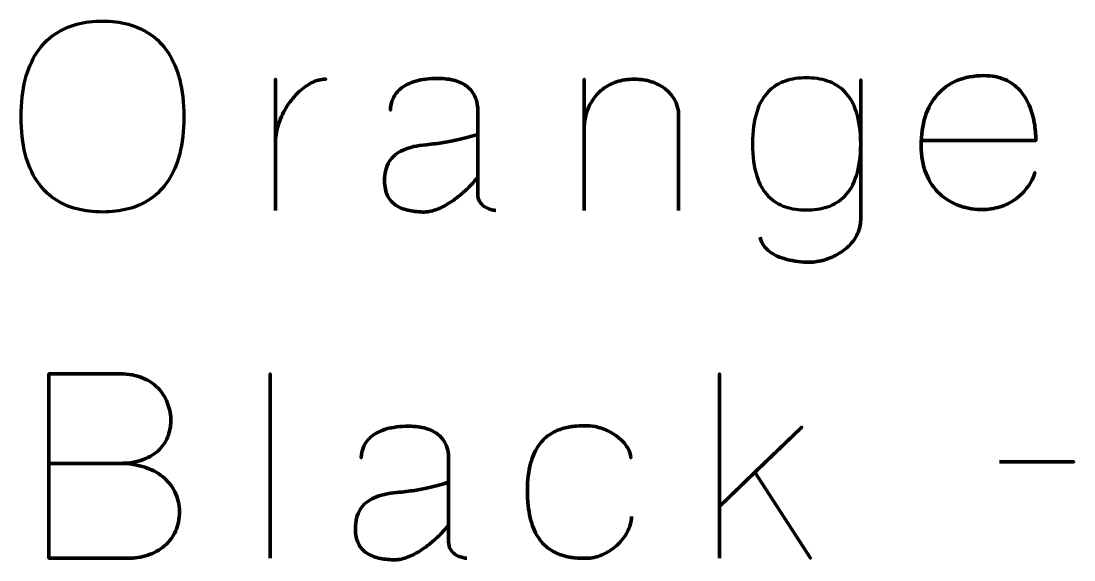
# Model space of a CAD drawing. Header units: centimetres. Extents: x -211 to 242, y -245 to 228.
# Drawn here: x 100.57 to 122.34, y 173.72 to 184.86 of the extents above; entities that cross this region are included whole.
import ezdxf

# ---------------------------------------------------------------- set-up
doc = ezdxf.new("R2010")
doc.units = ezdxf.units.CM
doc.header["$MEASUREMENT"] = 0
doc.layers.add('Layer 1', color=7, linetype='Continuous')

msp = doc.modelspace()

# ---------------------------------------------------------------- linework, layer by layer
at = {"layer": 'Layer 1', "color": 30, "lineweight": 211}
for points, knots in [([(102.25425, 180.9141), (102.44034, 180.91322), (102.61673, 180.93527), (102.78518, 180.97848), (102.78518, 180.97848), (102.95275, 181.02258), (103.10621, 181.09137), (103.24644, 181.18662), (103.24644, 181.18662), (103.38667, 181.28099), (103.50838, 181.40534), (103.61156, 181.5588), (103.61156, 181.5588), (103.71475, 181.71226), (103.79413, 181.89835), (103.85057, 182.11707), (103.85057, 182.11707), (103.9079, 182.3358), (103.93612, 182.59068), (103.937, 182.8826), (103.937, 182.8826), (103.93612, 183.17452), (103.9079, 183.42941), (103.85057, 183.64901), (103.85057, 183.64901), (103.79413, 183.86862), (103.71475, 184.05559), (103.61156, 184.20993), (103.61156, 184.20993), (103.50838, 184.36427), (103.38667, 184.4895), (103.24644, 184.58564), (103.24644, 184.58564), (103.10621, 184.68177), (102.95275, 184.75144), (102.78518, 184.79642), (102.78518, 184.79642), (102.61673, 184.84052), (102.44034, 184.86257), (102.25425, 184.86169), (102.25425, 184.86169), (102.06816, 184.86257), (101.89177, 184.84052), (101.72332, 184.79642), (101.72332, 184.79642), (101.55575, 184.75144), (101.40229, 184.68177), (101.26206, 184.58564), (101.26206, 184.58564), (101.12183, 184.4895), (101.00013, 184.36427), (100.89694, 184.20993), (100.89694, 184.20993), (100.79375, 184.05559), (100.71438, 183.86862), (100.65793, 183.64901), (100.65793, 183.64901), (100.6006, 183.42941), (100.57238, 183.17452), (100.5715, 182.8826), (100.5715, 182.8826), (100.57238, 182.59068), (100.6006, 182.3358), (100.65793, 182.11707), (100.65793, 182.11707), (100.71438, 181.89835), (100.79375, 181.71226), (100.89694, 181.5588), (100.89694, 181.5588), (101.00013, 181.40534), (101.12183, 181.28099), (101.26206, 181.18662), (101.26206, 181.18662), (101.40229, 181.09137), (101.55575, 181.02258), (101.72332, 180.97848), (101.72332, 180.97848), (101.89177, 180.93527), (102.06816, 180.91322), (102.25425, 180.9141)], [0, 0, 0, 0, 0.05, 0.05, 0.05, 0.05, 0.1, 0.1, 0.1, 0.1, 0.15, 0.15, 0.15, 0.15, 0.2, 0.2, 0.2, 0.2, 0.25, 0.25, 0.25, 0.25, 0.3, 0.3, 0.3, 0.3, 0.35, 0.35, 0.35, 0.35, 0.4, 0.4, 0.4, 0.4, 0.45, 0.45, 0.45, 0.45, 0.5, 0.5, 0.5, 0.5, 0.55, 0.55, 0.55, 0.55, 0.6, 0.6, 0.6, 0.6, 0.65, 0.65, 0.65, 0.65, 0.7, 0.7, 0.7, 0.7, 0.75, 0.75, 0.75, 0.75, 0.8, 0.8, 0.8, 0.8, 0.85, 0.85, 0.85, 0.85, 0.9, 0.9, 0.9, 0.9, 0.95, 0.95, 0.95, 0.95, 1, 1, 1, 1]), ([(102.25425, 180.9141), (102.44034, 180.91322), (102.61673, 180.93527), (102.78518, 180.97848), (102.78518, 180.97848), (102.95275, 181.02258), (103.10621, 181.09137), (103.24644, 181.18662), (103.24644, 181.18662), (103.38667, 181.28099), (103.50838, 181.40534), (103.61156, 181.5588), (103.61156, 181.5588), (103.71475, 181.71226), (103.79413, 181.89835), (103.85057, 182.11707), (103.85057, 182.11707), (103.9079, 182.3358), (103.93612, 182.59068), (103.937, 182.8826), (103.937, 182.8826), (103.93612, 183.17452), (103.9079, 183.42941), (103.85057, 183.64901), (103.85057, 183.64901), (103.79413, 183.86862), (103.71475, 184.05559), (103.61156, 184.20993), (103.61156, 184.20993), (103.50838, 184.36427), (103.38667, 184.4895), (103.24644, 184.58564), (103.24644, 184.58564), (103.10621, 184.68177), (102.95275, 184.75144), (102.78518, 184.79642), (102.78518, 184.79642), (102.61673, 184.84052), (102.44034, 184.86257), (102.25425, 184.86169), (102.25425, 184.86169), (102.06816, 184.86257), (101.89177, 184.84052), (101.72332, 184.79642), (101.72332, 184.79642), (101.55575, 184.75144), (101.40229, 184.68177), (101.26206, 184.58564), (101.26206, 184.58564), (101.12183, 184.4895), (101.00013, 184.36427), (100.89694, 184.20993), (100.89694, 184.20993), (100.79375, 184.05559), (100.71438, 183.86862), (100.65793, 183.64901), (100.65793, 183.64901), (100.6006, 183.42941), (100.57238, 183.17452), (100.5715, 182.8826), (100.5715, 182.8826), (100.57238, 182.59068), (100.6006, 182.3358), (100.65793, 182.11707), (100.65793, 182.11707), (100.71438, 181.89835), (100.79375, 181.71226), (100.89694, 181.5588), (100.89694, 181.5588), (101.00013, 181.40534), (101.12183, 181.28099), (101.26206, 181.18662), (101.26206, 181.18662), (101.40229, 181.09137), (101.55575, 181.02258), (101.72332, 180.97848), (101.72332, 180.97848), (101.89177, 180.93527), (102.06816, 180.91322), (102.25425, 180.9141)], [0, 0, 0, 0, 0.05, 0.05, 0.05, 0.05, 0.1, 0.1, 0.1, 0.1, 0.15, 0.15, 0.15, 0.15, 0.2, 0.2, 0.2, 0.2, 0.25, 0.25, 0.25, 0.25, 0.3, 0.3, 0.3, 0.3, 0.35, 0.35, 0.35, 0.35, 0.4, 0.4, 0.4, 0.4, 0.45, 0.45, 0.45, 0.45, 0.5, 0.5, 0.5, 0.5, 0.55, 0.55, 0.55, 0.55, 0.6, 0.6, 0.6, 0.6, 0.65, 0.65, 0.65, 0.65, 0.7, 0.7, 0.7, 0.7, 0.75, 0.75, 0.75, 0.75, 0.8, 0.8, 0.8, 0.8, 0.85, 0.85, 0.85, 0.85, 0.9, 0.9, 0.9, 0.9, 0.95, 0.95, 0.95, 0.95, 1, 1, 1, 1]), ([(119.1823, 182.39577), (119.1823, 182.39577), (121.54768, 182.39577), (121.54768, 182.39577), (121.54768, 182.39577), (121.54856, 182.51483), (121.53798, 182.63566), (121.51681, 182.76089), (121.51681, 182.76089), (121.49564, 182.88525), (121.46037, 183.00519), (121.41186, 183.12073), (121.41186, 183.12073), (121.36335, 183.23626), (121.29721, 183.34033), (121.21519, 183.43205), (121.21519, 183.43205), (121.13228, 183.52466), (121.02998, 183.59786), (120.90827, 183.65166), (120.90827, 183.65166), (120.78656, 183.70546), (120.64104, 183.73368), (120.47347, 183.73456), (120.47347, 183.73456), (120.26445, 183.73368), (120.07924, 183.69928), (119.91784, 183.63137), (119.91784, 183.63137), (119.75733, 183.56346), (119.62151, 183.46645), (119.51215, 183.33945), (119.51215, 183.33945), (119.40191, 183.21333), (119.31812, 183.06075), (119.26168, 182.88437), (119.26168, 182.88437), (119.20523, 182.70709), (119.17701, 182.50866), (119.17701, 182.28993), (119.17701, 182.28993), (119.17789, 182.07033), (119.21317, 181.8763), (119.2802, 181.70961), (119.2802, 181.70961), (119.34811, 181.54293), (119.44159, 181.4027), (119.56154, 181.29157), (119.56154, 181.29157), (119.6806, 181.17957), (119.81818, 181.09578), (119.97429, 181.0411), (119.97429, 181.0411), (120.12951, 180.98642), (120.2962, 180.96173), (120.47347, 180.96702), (120.47347, 180.96702), (120.61546, 180.97231), (120.74158, 180.99524), (120.85182, 181.03581), (120.85182, 181.03581), (120.96207, 181.07726), (121.0582, 181.12841), (121.14022, 181.19015), (121.14022, 181.19015), (121.22136, 181.25188), (121.28927, 181.31715), (121.34395, 181.38594), (121.34395, 181.38594), (121.39863, 181.45473), (121.44096, 181.52), (121.47095, 181.58173), (121.47095, 181.58173), (121.50094, 181.64259), (121.51946, 181.69374), (121.52651, 181.73431), (121.52651, 181.73431), (121.51946, 181.69374), (121.50094, 181.64259), (121.47095, 181.58173), (121.47095, 181.58173), (121.44096, 181.52), (121.39863, 181.45473), (121.34395, 181.38594), (121.34395, 181.38594), (121.28927, 181.31715), (121.22136, 181.25188), (121.14022, 181.19015), (121.14022, 181.19015), (121.0582, 181.12841), (120.96207, 181.07726), (120.85182, 181.03581), (120.85182, 181.03581), (120.74158, 180.99524), (120.61546, 180.97231), (120.47347, 180.96702), (120.47347, 180.96702), (120.2962, 180.96173), (120.12951, 180.98642), (119.97429, 181.0411), (119.97429, 181.0411), (119.81818, 181.09578), (119.6806, 181.17957), (119.56154, 181.29157), (119.56154, 181.29157), (119.44159, 181.4027), (119.34811, 181.54293), (119.2802, 181.70961), (119.2802, 181.70961), (119.21317, 181.8763), (119.17789, 182.07033), (119.17701, 182.28993), (119.17701, 182.28993), (119.17701, 182.50866), (119.20523, 182.70709), (119.26168, 182.88437), (119.26168, 182.88437), (119.31812, 183.06075), (119.40191, 183.21333), (119.51215, 183.33945), (119.51215, 183.33945), (119.62151, 183.46645), (119.75733, 183.56346), (119.91784, 183.63137), (119.91784, 183.63137), (120.07924, 183.69928), (120.26445, 183.73368), (120.47347, 183.73456), (120.47347, 183.73456), (120.64104, 183.73368), (120.78656, 183.70546), (120.90827, 183.65166), (120.90827, 183.65166), (121.02998, 183.59786), (121.13228, 183.52466), (121.21519, 183.43205), (121.21519, 183.43205), (121.29721, 183.34033), (121.36335, 183.23626), (121.41186, 183.12073), (121.41186, 183.12073), (121.46037, 183.00519), (121.49564, 182.88525), (121.51681, 182.76089), (121.51681, 182.76089), (121.53798, 182.63566), (121.54856, 182.51483), (121.54768, 182.39577), (121.54768, 182.39577), (121.54768, 182.39577), (119.1823, 182.39577), (119.1823, 182.39577)], [0, 0, 0, 0, 0.02631579, 0.02631579, 0.02631579, 0.02631579, 0.05263158, 0.05263158, 0.05263158, 0.05263158, 0.07894737, 0.07894737, 0.07894737, 0.07894737, 0.10526316, 0.10526316, 0.10526316, 0.10526316, 0.13157895, 0.13157895, 0.13157895, 0.13157895, 0.15789474, 0.15789474, 0.15789474, 0.15789474, 0.18421053, 0.18421053, 0.18421053, 0.18421053, 0.21052632, 0.21052632, 0.21052632, 0.21052632, 0.23684211, 0.23684211, 0.23684211, 0.23684211, 0.26315789, 0.26315789, 0.26315789, 0.26315789, 0.28947368, 0.28947368, 0.28947368, 0.28947368, 0.31578947, 0.31578947, 0.31578947, 0.31578947, 0.34210526, 0.34210526, 0.34210526, 0.34210526, 0.36842105, 0.36842105, 0.36842105, 0.36842105, 0.39473684, 0.39473684, 0.39473684, 0.39473684, 0.42105263, 0.42105263, 0.42105263, 0.42105263, 0.44736842, 0.44736842, 0.44736842, 0.44736842, 0.47368421, 0.47368421, 0.47368421, 0.47368421, 0.5, 0.5, 0.5, 0.5, 0.52631579, 0.52631579, 0.52631579, 0.52631579, 0.55263158, 0.55263158, 0.55263158, 0.55263158, 0.57894737, 0.57894737, 0.57894737, 0.57894737, 0.60526316, 0.60526316, 0.60526316, 0.60526316, 0.63157895, 0.63157895, 0.63157895, 0.63157895, 0.65789474, 0.65789474, 0.65789474, 0.65789474, 0.68421053, 0.68421053, 0.68421053, 0.68421053, 0.71052632, 0.71052632, 0.71052632, 0.71052632, 0.73684211, 0.73684211, 0.73684211, 0.73684211, 0.76315789, 0.76315789, 0.76315789, 0.76315789, 0.78947368, 0.78947368, 0.78947368, 0.78947368, 0.81578947, 0.81578947, 0.81578947, 0.81578947, 0.84210526, 0.84210526, 0.84210526, 0.84210526, 0.86842105, 0.86842105, 0.86842105, 0.86842105, 0.89473684, 0.89473684, 0.89473684, 0.89473684, 0.92105263, 0.92105263, 0.92105263, 0.92105263, 0.94736842, 0.94736842, 0.94736842, 0.94736842, 0.97368421, 0.97368421, 0.97368421, 0.97368421, 1, 1, 1, 1]), ([(105.83142, 182.33227), (105.82877, 182.45486), (105.84729, 182.57921), (105.8861, 182.70445), (105.8861, 182.70445), (105.9249, 182.82968), (105.9787, 182.94963), (106.04749, 183.06428), (106.04749, 183.06428), (106.11717, 183.17893), (106.19654, 183.28036), (106.2865, 183.37032), (106.2865, 183.37032), (106.37558, 183.46028), (106.47083, 183.53083), (106.57049, 183.58287), (106.57049, 183.58287), (106.67015, 183.6349), (106.76892, 183.66048), (106.86858, 183.66048), (106.86858, 183.66048), (106.76892, 183.66048), (106.67015, 183.6349), (106.57049, 183.58287), (106.57049, 183.58287), (106.47083, 183.53083), (106.37558, 183.46028), (106.2865, 183.37032), (106.2865, 183.37032), (106.19654, 183.28036), (106.11717, 183.17893), (106.04749, 183.06428), (106.04749, 183.06428), (105.9787, 182.94963), (105.9249, 182.82968), (105.8861, 182.70445), (105.8861, 182.70445), (105.84729, 182.57921), (105.82877, 182.45486), (105.83142, 182.33227)], [0, 0, 0, 0, 0.1, 0.1, 0.1, 0.1, 0.2, 0.2, 0.2, 0.2, 0.3, 0.3, 0.3, 0.3, 0.4, 0.4, 0.4, 0.4, 0.5, 0.5, 0.5, 0.5, 0.6, 0.6, 0.6, 0.6, 0.7, 0.7, 0.7, 0.7, 0.8, 0.8, 0.8, 0.8, 0.9, 0.9, 0.9, 0.9, 1, 1, 1, 1]), ([(105.83142, 180.94585), (105.83142, 180.94585), (105.83142, 183.66048), (105.83142, 183.66048), (105.83142, 183.66048), (105.83142, 183.66048), (105.83142, 180.94585), (105.83142, 180.94585)], [0, 0, 0, 0, 0.5, 0.5, 0.5, 0.5, 1, 1, 1, 1]), ([(110.38755, 180.94585), (110.38666, 180.94585), (110.37344, 180.94761), (110.34874, 180.95114), (110.34874, 180.95114), (110.32316, 180.95467), (110.2923, 180.96349), (110.25526, 180.97584), (110.25526, 180.97584), (110.21821, 180.98818), (110.18117, 181.0067), (110.14413, 181.0314), (110.14413, 181.0314), (110.10709, 181.05698), (110.07622, 181.09049), (110.05064, 181.13194), (110.05064, 181.13194), (110.02595, 181.17427), (110.01272, 181.22631), (110.01184, 181.28981), (110.01184, 181.28981), (110.01184, 181.28981), (110.01184, 183.03077), (110.01184, 183.03077), (110.01184, 183.03077), (110.01272, 183.07575), (110.00655, 183.1269), (109.9942, 183.18334), (109.9942, 183.18334), (109.98273, 183.23979), (109.9598, 183.29623), (109.92717, 183.35444), (109.92717, 183.35444), (109.89454, 183.41177), (109.84691, 183.46468), (109.78518, 183.51319), (109.78518, 183.51319), (109.72432, 183.5617), (109.64407, 183.6005), (109.54617, 183.63049), (109.54617, 183.63049), (109.44828, 183.66048), (109.32833, 183.67547), (109.18634, 183.67635), (109.18634, 183.67635), (109.00818, 183.67547), (108.85649, 183.65695), (108.73214, 183.62079), (108.73214, 183.62079), (108.6069, 183.58463), (108.50636, 183.53524), (108.42875, 183.4735), (108.42875, 183.4735), (108.35202, 183.41089), (108.29557, 183.34121), (108.2603, 183.2636), (108.2603, 183.2636), (108.22414, 183.18511), (108.2065, 183.10397), (108.20738, 183.02018), (108.20738, 183.02018), (108.2065, 183.10397), (108.22414, 183.18511), (108.2603, 183.2636), (108.2603, 183.2636), (108.29557, 183.34121), (108.35202, 183.41089), (108.42875, 183.4735), (108.42875, 183.4735), (108.50636, 183.53524), (108.6069, 183.58463), (108.73214, 183.62079), (108.73214, 183.62079), (108.85649, 183.65695), (109.00818, 183.67547), (109.18634, 183.67635), (109.18634, 183.67635), (109.32833, 183.67547), (109.44828, 183.66048), (109.54617, 183.63049), (109.54617, 183.63049), (109.64407, 183.6005), (109.72432, 183.5617), (109.78518, 183.51319), (109.78518, 183.51319), (109.84691, 183.46468), (109.89454, 183.41177), (109.92717, 183.35444), (109.92717, 183.35444), (109.9598, 183.29623), (109.98273, 183.23979), (109.9942, 183.18334), (109.9942, 183.18334), (110.00655, 183.1269), (110.01272, 183.07575), (110.01184, 183.03077), (110.01184, 183.03077), (110.01184, 183.03077), (110.01184, 181.28981), (110.01184, 181.28981), (110.01184, 181.28981), (110.01272, 181.22631), (110.02595, 181.17427), (110.05064, 181.13194), (110.05064, 181.13194), (110.07622, 181.09049), (110.10709, 181.05698), (110.14413, 181.0314), (110.14413, 181.0314), (110.18117, 181.0067), (110.21821, 180.98818), (110.25526, 180.97584), (110.25526, 180.97584), (110.2923, 180.96349), (110.32316, 180.95467), (110.34874, 180.95114), (110.34874, 180.95114), (110.37344, 180.94761), (110.38666, 180.94585), (110.38755, 180.94585)], [0, 0, 0, 0, 0.03333333, 0.03333333, 0.03333333, 0.03333333, 0.06666667, 0.06666667, 0.06666667, 0.06666667, 0.1, 0.1, 0.1, 0.1, 0.13333333, 0.13333333, 0.13333333, 0.13333333, 0.16666667, 0.16666667, 0.16666667, 0.16666667, 0.2, 0.2, 0.2, 0.2, 0.23333333, 0.23333333, 0.23333333, 0.23333333, 0.26666667, 0.26666667, 0.26666667, 0.26666667, 0.3, 0.3, 0.3, 0.3, 0.33333333, 0.33333333, 0.33333333, 0.33333333, 0.36666667, 0.36666667, 0.36666667, 0.36666667, 0.4, 0.4, 0.4, 0.4, 0.43333333, 0.43333333, 0.43333333, 0.43333333, 0.46666667, 0.46666667, 0.46666667, 0.46666667, 0.5, 0.5, 0.5, 0.5, 0.53333333, 0.53333333, 0.53333333, 0.53333333, 0.56666667, 0.56666667, 0.56666667, 0.56666667, 0.6, 0.6, 0.6, 0.6, 0.63333333, 0.63333333, 0.63333333, 0.63333333, 0.66666667, 0.66666667, 0.66666667, 0.66666667, 0.7, 0.7, 0.7, 0.7, 0.73333333, 0.73333333, 0.73333333, 0.73333333, 0.76666667, 0.76666667, 0.76666667, 0.76666667, 0.8, 0.8, 0.8, 0.8, 0.83333333, 0.83333333, 0.83333333, 0.83333333, 0.86666667, 0.86666667, 0.86666667, 0.86666667, 0.9, 0.9, 0.9, 0.9, 0.93333333, 0.93333333, 0.93333333, 0.93333333, 0.96666667, 0.96666667, 0.96666667, 0.96666667, 1, 1, 1, 1]), ([(114.16051, 180.94585), (114.16051, 180.94673), (114.16051, 180.97231), (114.16051, 181.02258), (114.16051, 181.02258), (114.16051, 181.07197), (114.16051, 181.13988), (114.16051, 181.22543), (114.16051, 181.22543), (114.16051, 181.31186), (114.16051, 181.40887), (114.16051, 181.51823), (114.16051, 181.51823), (114.16051, 181.62671), (114.16051, 181.74048), (114.16051, 181.86043), (114.16051, 181.86043), (114.16051, 181.97949), (114.16051, 182.09679), (114.16051, 182.2132), (114.16051, 182.2132), (114.16051, 182.32962), (114.16051, 182.43898), (114.16051, 182.53952), (114.16051, 182.53952), (114.16051, 182.64095), (114.16051, 182.72738), (114.16051, 182.80058), (114.16051, 182.80058), (114.16051, 182.8729), (114.16051, 182.92493), (114.16051, 182.95668), (114.16051, 182.95668), (114.16051, 183.00607), (114.1508, 183.06164), (114.12964, 183.12249), (114.12964, 183.12249), (114.10935, 183.18423), (114.07672, 183.24596), (114.03174, 183.3077), (114.03174, 183.3077), (113.98676, 183.37032), (113.92944, 183.42764), (113.858, 183.48056), (113.858, 183.48056), (113.78568, 183.53348), (113.69925, 183.57581), (113.59871, 183.60844), (113.59871, 183.60844), (113.49728, 183.64107), (113.3791, 183.65871), (113.24505, 183.66048), (113.24505, 183.66048), (113.10923, 183.66048), (112.98664, 183.64196), (112.87728, 183.60491), (112.87728, 183.60491), (112.76791, 183.56699), (112.67178, 183.51496), (112.58888, 183.44881), (112.58888, 183.44881), (112.50598, 183.38266), (112.43718, 183.30682), (112.38162, 183.22039), (112.38162, 183.22039), (112.32518, 183.13484), (112.28373, 183.044), (112.2555, 182.94698), (112.2555, 182.94698), (112.22728, 182.85085), (112.21317, 182.75296), (112.21317, 182.65506), (112.21317, 182.65506), (112.21317, 182.75296), (112.22728, 182.85085), (112.2555, 182.94698), (112.2555, 182.94698), (112.28373, 183.044), (112.32518, 183.13484), (112.38162, 183.22039), (112.38162, 183.22039), (112.43718, 183.30682), (112.50598, 183.38266), (112.58888, 183.44881), (112.58888, 183.44881), (112.67178, 183.51496), (112.76791, 183.56699), (112.87728, 183.60491), (112.87728, 183.60491), (112.98664, 183.64196), (113.10923, 183.66048), (113.24505, 183.66048), (113.24505, 183.66048), (113.3791, 183.65871), (113.49728, 183.64107), (113.59871, 183.60844), (113.59871, 183.60844), (113.69925, 183.57581), (113.78568, 183.53348), (113.858, 183.48056), (113.858, 183.48056), (113.92944, 183.42764), (113.98676, 183.37032), (114.03174, 183.3077), (114.03174, 183.3077), (114.07672, 183.24596), (114.10935, 183.18423), (114.12964, 183.12249), (114.12964, 183.12249), (114.1508, 183.06164), (114.16051, 183.00607), (114.16051, 182.95668), (114.16051, 182.95668), (114.16051, 182.92493), (114.16051, 182.8729), (114.16051, 182.80058), (114.16051, 182.80058), (114.16051, 182.72738), (114.16051, 182.64095), (114.16051, 182.53952), (114.16051, 182.53952), (114.16051, 182.43898), (114.16051, 182.32962), (114.16051, 182.2132), (114.16051, 182.2132), (114.16051, 182.09679), (114.16051, 181.97949), (114.16051, 181.86043), (114.16051, 181.86043), (114.16051, 181.74048), (114.16051, 181.62671), (114.16051, 181.51823), (114.16051, 181.51823), (114.16051, 181.40887), (114.16051, 181.31186), (114.16051, 181.22543), (114.16051, 181.22543), (114.16051, 181.13988), (114.16051, 181.07197), (114.16051, 181.02258), (114.16051, 181.02258), (114.16051, 180.97231), (114.16051, 180.94673), (114.16051, 180.94585)], [0, 0, 0, 0, 0.02777778, 0.02777778, 0.02777778, 0.02777778, 0.05555556, 0.05555556, 0.05555556, 0.05555556, 0.08333333, 0.08333333, 0.08333333, 0.08333333, 0.11111111, 0.11111111, 0.11111111, 0.11111111, 0.13888889, 0.13888889, 0.13888889, 0.13888889, 0.16666667, 0.16666667, 0.16666667, 0.16666667, 0.19444444, 0.19444444, 0.19444444, 0.19444444, 0.22222222, 0.22222222, 0.22222222, 0.22222222, 0.25, 0.25, 0.25, 0.25, 0.27777778, 0.27777778, 0.27777778, 0.27777778, 0.30555556, 0.30555556, 0.30555556, 0.30555556, 0.33333333, 0.33333333, 0.33333333, 0.33333333, 0.36111111, 0.36111111, 0.36111111, 0.36111111, 0.38888889, 0.38888889, 0.38888889, 0.38888889, 0.41666667, 0.41666667, 0.41666667, 0.41666667, 0.44444444, 0.44444444, 0.44444444, 0.44444444, 0.47222222, 0.47222222, 0.47222222, 0.47222222, 0.5, 0.5, 0.5, 0.5, 0.52777778, 0.52777778, 0.52777778, 0.52777778, 0.55555556, 0.55555556, 0.55555556, 0.55555556, 0.58333333, 0.58333333, 0.58333333, 0.58333333, 0.61111111, 0.61111111, 0.61111111, 0.61111111, 0.63888889, 0.63888889, 0.63888889, 0.63888889, 0.66666667, 0.66666667, 0.66666667, 0.66666667, 0.69444444, 0.69444444, 0.69444444, 0.69444444, 0.72222222, 0.72222222, 0.72222222, 0.72222222, 0.75, 0.75, 0.75, 0.75, 0.77777778, 0.77777778, 0.77777778, 0.77777778, 0.80555556, 0.80555556, 0.80555556, 0.80555556, 0.83333333, 0.83333333, 0.83333333, 0.83333333, 0.86111111, 0.86111111, 0.86111111, 0.86111111, 0.88888889, 0.88888889, 0.88888889, 0.88888889, 0.91666667, 0.91666667, 0.91666667, 0.91666667, 0.94444444, 0.94444444, 0.94444444, 0.94444444, 0.97222222, 0.97222222, 0.97222222, 0.97222222, 1, 1, 1, 1]), ([(112.21317, 180.94585), (112.21317, 180.94585), (112.21317, 183.66048), (112.21317, 183.66048), (112.21317, 183.66048), (112.21317, 183.66048), (112.21317, 180.94585), (112.21317, 180.94585)], [0, 0, 0, 0, 0.5, 0.5, 0.5, 0.5, 1, 1, 1, 1]), ([(116.80634, 183.68694), (116.96068, 183.68782), (117.10532, 183.66665), (117.24026, 183.62255), (117.24026, 183.62255), (117.3752, 183.57846), (117.49426, 183.50437), (117.59745, 183.40118), (117.59745, 183.40118), (117.70063, 183.298), (117.78089, 183.15777), (117.8391, 182.98138), (117.8391, 182.98138), (117.89731, 182.80499), (117.92729, 182.58539), (117.92818, 182.32168), (117.92818, 182.32168), (117.92729, 182.05798), (117.89731, 181.83838), (117.8391, 181.66199), (117.8391, 181.66199), (117.78089, 181.4856), (117.70063, 181.34537), (117.59745, 181.24218), (117.59745, 181.24218), (117.49426, 181.139), (117.3752, 181.06491), (117.24026, 181.02082), (117.24026, 181.02082), (117.10532, 180.97672), (116.96068, 180.95555), (116.80634, 180.95643), (116.80634, 180.95643), (116.652, 180.95555), (116.50736, 180.97672), (116.37331, 181.02082), (116.37331, 181.02082), (116.23837, 181.06491), (116.12019, 181.139), (116.01788, 181.24218), (116.01788, 181.24218), (115.91558, 181.34537), (115.83532, 181.4856), (115.77799, 181.66199), (115.77799, 181.66199), (115.71979, 181.83838), (115.69068, 182.05798), (115.6898, 182.32168), (115.6898, 182.32168), (115.69068, 182.58539), (115.71979, 182.80499), (115.77799, 182.98138), (115.77799, 182.98138), (115.83532, 183.15777), (115.91558, 183.298), (116.01788, 183.40118), (116.01788, 183.40118), (116.12019, 183.50437), (116.23837, 183.57846), (116.37331, 183.62255), (116.37331, 183.62255), (116.50736, 183.66665), (116.652, 183.68782), (116.80634, 183.68694)], [0, 0, 0, 0, 0.0625, 0.0625, 0.0625, 0.0625, 0.125, 0.125, 0.125, 0.125, 0.1875, 0.1875, 0.1875, 0.1875, 0.25, 0.25, 0.25, 0.25, 0.3125, 0.3125, 0.3125, 0.3125, 0.375, 0.375, 0.375, 0.375, 0.4375, 0.4375, 0.4375, 0.4375, 0.5, 0.5, 0.5, 0.5, 0.5625, 0.5625, 0.5625, 0.5625, 0.625, 0.625, 0.625, 0.625, 0.6875, 0.6875, 0.6875, 0.6875, 0.75, 0.75, 0.75, 0.75, 0.8125, 0.8125, 0.8125, 0.8125, 0.875, 0.875, 0.875, 0.875, 0.9375, 0.9375, 0.9375, 0.9375, 1, 1, 1, 1]), ([(116.80634, 183.68694), (116.96068, 183.68782), (117.10532, 183.66665), (117.24026, 183.62255), (117.24026, 183.62255), (117.3752, 183.57846), (117.49426, 183.50437), (117.59745, 183.40118), (117.59745, 183.40118), (117.70063, 183.298), (117.78089, 183.15777), (117.8391, 182.98138), (117.8391, 182.98138), (117.89731, 182.80499), (117.92729, 182.58539), (117.92818, 182.32168), (117.92818, 182.32168), (117.92729, 182.05798), (117.89731, 181.83838), (117.8391, 181.66199), (117.8391, 181.66199), (117.78089, 181.4856), (117.70063, 181.34537), (117.59745, 181.24218), (117.59745, 181.24218), (117.49426, 181.139), (117.3752, 181.06491), (117.24026, 181.02082), (117.24026, 181.02082), (117.10532, 180.97672), (116.96068, 180.95555), (116.80634, 180.95643), (116.80634, 180.95643), (116.652, 180.95555), (116.50736, 180.97672), (116.37331, 181.02082), (116.37331, 181.02082), (116.23837, 181.06491), (116.12019, 181.139), (116.01788, 181.24218), (116.01788, 181.24218), (115.91558, 181.34537), (115.83532, 181.4856), (115.77799, 181.66199), (115.77799, 181.66199), (115.71979, 181.83838), (115.69068, 182.05798), (115.6898, 182.32168), (115.6898, 182.32168), (115.69068, 182.58539), (115.71979, 182.80499), (115.77799, 182.98138), (115.77799, 182.98138), (115.83532, 183.15777), (115.91558, 183.298), (116.01788, 183.40118), (116.01788, 183.40118), (116.12019, 183.50437), (116.23837, 183.57846), (116.37331, 183.62255), (116.37331, 183.62255), (116.50736, 183.66665), (116.652, 183.68782), (116.80634, 183.68694)], [0, 0, 0, 0, 0.0625, 0.0625, 0.0625, 0.0625, 0.125, 0.125, 0.125, 0.125, 0.1875, 0.1875, 0.1875, 0.1875, 0.25, 0.25, 0.25, 0.25, 0.3125, 0.3125, 0.3125, 0.3125, 0.375, 0.375, 0.375, 0.375, 0.4375, 0.4375, 0.4375, 0.4375, 0.5, 0.5, 0.5, 0.5, 0.5625, 0.5625, 0.5625, 0.5625, 0.625, 0.625, 0.625, 0.625, 0.6875, 0.6875, 0.6875, 0.6875, 0.75, 0.75, 0.75, 0.75, 0.8125, 0.8125, 0.8125, 0.8125, 0.875, 0.875, 0.875, 0.875, 0.9375, 0.9375, 0.9375, 0.9375, 1, 1, 1, 1]), ([(115.84855, 180.39552), (115.86884, 180.28968), (115.92263, 180.19884), (116.00906, 180.12476), (116.00906, 180.12476), (116.0955, 180.04979), (116.20838, 179.99159), (116.34773, 179.95013), (116.34773, 179.95013), (116.4862, 179.90868), (116.64495, 179.88399), (116.82222, 179.87693), (116.82222, 179.87693), (116.9307, 179.87429), (117.03829, 179.88663), (117.14413, 179.91397), (117.14413, 179.91397), (117.25084, 179.9422), (117.3505, 179.98277), (117.44487, 180.03568), (117.44487, 180.03568), (117.53836, 180.0886), (117.62214, 180.1521), (117.69446, 180.2253), (117.69446, 180.2253), (117.76678, 180.29938), (117.82323, 180.37964), (117.86468, 180.46872), (117.86468, 180.46872), (117.90613, 180.55779), (117.92729, 180.65128), (117.92818, 180.75006), (117.92818, 180.75006), (117.92818, 180.81356), (117.92818, 180.90263), (117.92818, 181.01729), (117.92818, 181.01729), (117.92818, 181.13194), (117.92818, 181.26335), (117.92818, 181.4124), (117.92818, 181.4124), (117.92818, 181.56057), (117.92818, 181.71843), (117.92818, 181.88424), (117.92818, 181.88424), (117.92818, 182.05093), (117.92818, 182.21673), (117.92818, 182.3843), (117.92818, 182.3843), (117.92818, 182.55099), (117.92818, 182.70974), (117.92818, 182.85967), (117.92818, 182.85967), (117.92818, 183.01048), (117.92818, 183.14454), (117.92818, 183.26272), (117.92818, 183.26272), (117.92818, 183.38002), (117.92818, 183.47262), (117.92818, 183.54053), (117.92818, 183.54053), (117.92818, 183.60844), (117.92818, 183.64284), (117.92818, 183.6446), (117.92818, 183.6446), (117.92818, 183.64284), (117.92818, 183.60844), (117.92818, 183.54053), (117.92818, 183.54053), (117.92818, 183.47262), (117.92818, 183.38002), (117.92818, 183.26272), (117.92818, 183.26272), (117.92818, 183.14454), (117.92818, 183.01048), (117.92818, 182.85967), (117.92818, 182.85967), (117.92818, 182.70974), (117.92818, 182.55099), (117.92818, 182.3843), (117.92818, 182.3843), (117.92818, 182.21673), (117.92818, 182.05093), (117.92818, 181.88424), (117.92818, 181.88424), (117.92818, 181.71843), (117.92818, 181.56057), (117.92818, 181.4124), (117.92818, 181.4124), (117.92818, 181.26335), (117.92818, 181.13194), (117.92818, 181.01729), (117.92818, 181.01729), (117.92818, 180.90263), (117.92818, 180.81356), (117.92818, 180.75006), (117.92818, 180.75006), (117.92729, 180.65128), (117.90613, 180.55779), (117.86468, 180.46872), (117.86468, 180.46872), (117.82323, 180.37964), (117.76678, 180.29938), (117.69446, 180.2253), (117.69446, 180.2253), (117.62214, 180.1521), (117.53836, 180.0886), (117.44487, 180.03568), (117.44487, 180.03568), (117.3505, 179.98277), (117.25084, 179.9422), (117.14413, 179.91397), (117.14413, 179.91397), (117.03829, 179.88663), (116.9307, 179.87429), (116.82222, 179.87693), (116.82222, 179.87693), (116.64495, 179.88399), (116.4862, 179.90868), (116.34773, 179.95013), (116.34773, 179.95013), (116.20838, 179.99159), (116.0955, 180.04979), (116.00906, 180.12476), (116.00906, 180.12476), (115.92263, 180.19884), (115.86884, 180.28968), (115.84855, 180.39552)], [0, 0, 0, 0, 0.03125, 0.03125, 0.03125, 0.03125, 0.0625, 0.0625, 0.0625, 0.0625, 0.09375, 0.09375, 0.09375, 0.09375, 0.125, 0.125, 0.125, 0.125, 0.15625, 0.15625, 0.15625, 0.15625, 0.1875, 0.1875, 0.1875, 0.1875, 0.21875, 0.21875, 0.21875, 0.21875, 0.25, 0.25, 0.25, 0.25, 0.28125, 0.28125, 0.28125, 0.28125, 0.3125, 0.3125, 0.3125, 0.3125, 0.34375, 0.34375, 0.34375, 0.34375, 0.375, 0.375, 0.375, 0.375, 0.40625, 0.40625, 0.40625, 0.40625, 0.4375, 0.4375, 0.4375, 0.4375, 0.46875, 0.46875, 0.46875, 0.46875, 0.5, 0.5, 0.5, 0.5, 0.53125, 0.53125, 0.53125, 0.53125, 0.5625, 0.5625, 0.5625, 0.5625, 0.59375, 0.59375, 0.59375, 0.59375, 0.625, 0.625, 0.625, 0.625, 0.65625, 0.65625, 0.65625, 0.65625, 0.6875, 0.6875, 0.6875, 0.6875, 0.71875, 0.71875, 0.71875, 0.71875, 0.75, 0.75, 0.75, 0.75, 0.78125, 0.78125, 0.78125, 0.78125, 0.8125, 0.8125, 0.8125, 0.8125, 0.84375, 0.84375, 0.84375, 0.84375, 0.875, 0.875, 0.875, 0.875, 0.90625, 0.90625, 0.90625, 0.90625, 0.9375, 0.9375, 0.9375, 0.9375, 0.96875, 0.96875, 0.96875, 0.96875, 1, 1, 1, 1]), ([(110.01184, 181.63906), (109.97921, 181.59232), (109.93335, 181.53764), (109.87425, 181.47502), (109.87425, 181.47502), (109.81516, 181.41152), (109.74637, 181.34713), (109.66788, 181.28099), (109.66788, 181.28099), (109.58939, 181.21484), (109.5056, 181.15311), (109.41653, 181.09666), (109.41653, 181.09666), (109.32745, 181.04022), (109.23661, 180.99524), (109.144, 180.96173), (109.144, 180.96173), (109.0514, 180.92821), (108.96144, 180.91234), (108.87413, 180.9141), (108.87413, 180.9141), (108.76389, 180.91763), (108.6607, 180.92997), (108.56545, 180.95202), (108.56545, 180.95202), (108.4702, 180.97495), (108.3873, 181.00935), (108.31498, 181.05786), (108.31498, 181.05786), (108.24354, 181.10548), (108.18709, 181.16986), (108.14741, 181.251), (108.14741, 181.251), (108.10684, 181.33214), (108.08655, 181.43357), (108.08567, 181.55439), (108.08567, 181.55439), (108.08567, 181.71755), (108.1183, 181.85161), (108.18357, 181.95656), (108.18357, 181.95656), (108.24795, 182.06063), (108.34408, 182.14089), (108.47108, 182.19645), (108.47108, 182.19645), (108.59896, 182.25289), (108.75595, 182.28905), (108.94292, 182.30581), (108.94292, 182.30581), (109.08139, 182.31904), (109.20221, 182.33403), (109.30716, 182.35079), (109.30716, 182.35079), (109.41212, 182.36755), (109.50472, 182.38518), (109.58674, 182.40371), (109.58674, 182.40371), (109.66788, 182.42223), (109.74284, 182.44163), (109.81164, 182.46103), (109.81164, 182.46103), (109.87955, 182.47955), (109.94657, 182.49896), (110.01184, 182.51748), (110.01184, 182.51748), (109.94657, 182.49896), (109.87955, 182.47955), (109.81164, 182.46103), (109.81164, 182.46103), (109.74284, 182.44163), (109.66788, 182.42223), (109.58674, 182.40371), (109.58674, 182.40371), (109.50472, 182.38518), (109.41212, 182.36755), (109.30716, 182.35079), (109.30716, 182.35079), (109.20221, 182.33403), (109.08139, 182.31904), (108.94292, 182.30581), (108.94292, 182.30581), (108.75595, 182.28905), (108.59896, 182.25289), (108.47108, 182.19645), (108.47108, 182.19645), (108.34408, 182.14089), (108.24795, 182.06063), (108.18357, 181.95656), (108.18357, 181.95656), (108.1183, 181.85161), (108.08567, 181.71755), (108.08567, 181.55439), (108.08567, 181.55439), (108.08655, 181.43357), (108.10684, 181.33214), (108.14741, 181.251), (108.14741, 181.251), (108.18709, 181.16986), (108.24354, 181.10548), (108.31498, 181.05786), (108.31498, 181.05786), (108.3873, 181.00935), (108.4702, 180.97495), (108.56545, 180.95202), (108.56545, 180.95202), (108.6607, 180.92997), (108.76389, 180.91763), (108.87413, 180.9141), (108.87413, 180.9141), (108.96144, 180.91234), (109.0514, 180.92821), (109.144, 180.96173), (109.144, 180.96173), (109.23661, 180.99524), (109.32745, 181.04022), (109.41653, 181.09666), (109.41653, 181.09666), (109.5056, 181.15311), (109.58939, 181.21484), (109.66788, 181.28099), (109.66788, 181.28099), (109.74637, 181.34713), (109.81516, 181.41152), (109.87425, 181.47502), (109.87425, 181.47502), (109.93335, 181.53764), (109.97921, 181.59232), (110.01184, 181.63906)], [0, 0, 0, 0, 0.03125, 0.03125, 0.03125, 0.03125, 0.0625, 0.0625, 0.0625, 0.0625, 0.09375, 0.09375, 0.09375, 0.09375, 0.125, 0.125, 0.125, 0.125, 0.15625, 0.15625, 0.15625, 0.15625, 0.1875, 0.1875, 0.1875, 0.1875, 0.21875, 0.21875, 0.21875, 0.21875, 0.25, 0.25, 0.25, 0.25, 0.28125, 0.28125, 0.28125, 0.28125, 0.3125, 0.3125, 0.3125, 0.3125, 0.34375, 0.34375, 0.34375, 0.34375, 0.375, 0.375, 0.375, 0.375, 0.40625, 0.40625, 0.40625, 0.40625, 0.4375, 0.4375, 0.4375, 0.4375, 0.46875, 0.46875, 0.46875, 0.46875, 0.5, 0.5, 0.5, 0.5, 0.53125, 0.53125, 0.53125, 0.53125, 0.5625, 0.5625, 0.5625, 0.5625, 0.59375, 0.59375, 0.59375, 0.59375, 0.625, 0.625, 0.625, 0.625, 0.65625, 0.65625, 0.65625, 0.65625, 0.6875, 0.6875, 0.6875, 0.6875, 0.71875, 0.71875, 0.71875, 0.71875, 0.75, 0.75, 0.75, 0.75, 0.78125, 0.78125, 0.78125, 0.78125, 0.8125, 0.8125, 0.8125, 0.8125, 0.84375, 0.84375, 0.84375, 0.84375, 0.875, 0.875, 0.875, 0.875, 0.90625, 0.90625, 0.90625, 0.90625, 0.9375, 0.9375, 0.9375, 0.9375, 0.96875, 0.96875, 0.96875, 0.96875, 1, 1, 1, 1]), ([(101.143, 175.71768), (101.143, 175.71768), (102.60879, 175.71768), (102.60879, 175.71768), (102.60879, 175.71768), (102.79929, 175.71856), (102.96157, 175.74502), (103.09827, 175.79705), (103.09827, 175.79705), (103.23409, 175.84821), (103.34434, 175.91788), (103.42988, 176.00519), (103.42988, 176.00519), (103.51543, 176.09251), (103.57717, 176.19128), (103.61597, 176.30065), (103.61597, 176.30065), (103.6539, 176.40912), (103.67154, 176.52201), (103.66713, 176.63843), (103.66713, 176.63843), (103.66184, 176.75485), (103.63714, 176.86774), (103.59304, 176.97798), (103.59304, 176.97798), (103.54983, 177.08822), (103.48456, 177.18788), (103.39902, 177.27696), (103.39902, 177.27696), (103.31347, 177.36603), (103.20675, 177.43659), (103.07711, 177.48863), (103.07711, 177.48863), (102.94746, 177.54154), (102.79488, 177.56888), (102.61938, 177.56976), (102.61938, 177.56976), (102.61938, 177.56976), (101.143, 177.56976), (101.143, 177.56976), (101.143, 177.56976), (101.143, 177.56976), (101.143, 173.75447), (101.143, 173.75447), (101.143, 173.75447), (101.143, 173.75447), (102.76754, 173.75447), (102.76754, 173.75447), (102.76754, 173.75447), (102.91924, 173.75447), (103.06035, 173.77652), (103.19088, 173.81973), (103.19088, 173.81973), (103.3214, 173.86383), (103.43518, 173.92645), (103.53395, 174.01023), (103.53395, 174.01023), (103.63185, 174.09314), (103.70858, 174.19368), (103.76326, 174.31274), (103.76326, 174.31274), (103.81794, 174.4318), (103.84616, 174.56674), (103.84704, 174.71755), (103.84704, 174.71755), (103.84352, 174.86925), (103.81177, 175.00595), (103.75091, 175.12854), (103.75091, 175.12854), (103.69006, 175.25113), (103.60539, 175.35608), (103.49603, 175.44428), (103.49603, 175.44428), (103.38667, 175.53159), (103.25614, 175.5995), (103.10621, 175.64624), (103.10621, 175.64624), (102.95628, 175.69299), (102.79047, 175.7168), (102.60879, 175.71768), (102.60879, 175.71768), (102.79047, 175.7168), (102.95628, 175.69299), (103.10621, 175.64624), (103.10621, 175.64624), (103.25614, 175.5995), (103.38667, 175.53159), (103.49603, 175.44428), (103.49603, 175.44428), (103.60539, 175.35608), (103.69006, 175.25113), (103.75091, 175.12854), (103.75091, 175.12854), (103.81177, 175.00595), (103.84352, 174.86925), (103.84704, 174.71755), (103.84704, 174.71755), (103.84616, 174.56674), (103.81794, 174.4318), (103.76326, 174.31274), (103.76326, 174.31274), (103.70858, 174.19368), (103.63185, 174.09314), (103.53395, 174.01023), (103.53395, 174.01023), (103.43518, 173.92645), (103.3214, 173.86383), (103.19088, 173.81973), (103.19088, 173.81973), (103.06035, 173.77652), (102.91924, 173.75447), (102.76754, 173.75447), (102.76754, 173.75447), (102.76754, 173.75447), (101.143, 173.75447), (101.143, 173.75447), (101.143, 173.75447), (101.143, 173.75447), (101.143, 177.56976), (101.143, 177.56976), (101.143, 177.56976), (101.143, 177.56976), (102.61938, 177.56976), (102.61938, 177.56976), (102.61938, 177.56976), (102.79488, 177.56888), (102.94746, 177.54154), (103.07711, 177.48863), (103.07711, 177.48863), (103.20675, 177.43659), (103.31347, 177.36603), (103.39902, 177.27696), (103.39902, 177.27696), (103.48456, 177.18788), (103.54983, 177.08822), (103.59304, 176.97798), (103.59304, 176.97798), (103.63714, 176.86774), (103.66184, 176.75485), (103.66713, 176.63843), (103.66713, 176.63843), (103.67154, 176.52201), (103.6539, 176.40912), (103.61597, 176.30065), (103.61597, 176.30065), (103.57717, 176.19128), (103.51543, 176.09251), (103.42988, 176.00519), (103.42988, 176.00519), (103.34434, 175.91788), (103.23409, 175.84821), (103.09827, 175.79705), (103.09827, 175.79705), (102.96157, 175.74502), (102.79929, 175.71856), (102.60879, 175.71768), (102.60879, 175.71768), (102.60879, 175.71768), (101.143, 175.71768), (101.143, 175.71768)], [0, 0, 0, 0, 0.025, 0.025, 0.025, 0.025, 0.05, 0.05, 0.05, 0.05, 0.075, 0.075, 0.075, 0.075, 0.1, 0.1, 0.1, 0.1, 0.125, 0.125, 0.125, 0.125, 0.15, 0.15, 0.15, 0.15, 0.175, 0.175, 0.175, 0.175, 0.2, 0.2, 0.2, 0.2, 0.225, 0.225, 0.225, 0.225, 0.25, 0.25, 0.25, 0.25, 0.275, 0.275, 0.275, 0.275, 0.3, 0.3, 0.3, 0.3, 0.325, 0.325, 0.325, 0.325, 0.35, 0.35, 0.35, 0.35, 0.375, 0.375, 0.375, 0.375, 0.4, 0.4, 0.4, 0.4, 0.425, 0.425, 0.425, 0.425, 0.45, 0.45, 0.45, 0.45, 0.475, 0.475, 0.475, 0.475, 0.5, 0.5, 0.5, 0.5, 0.525, 0.525, 0.525, 0.525, 0.55, 0.55, 0.55, 0.55, 0.575, 0.575, 0.575, 0.575, 0.6, 0.6, 0.6, 0.6, 0.625, 0.625, 0.625, 0.625, 0.65, 0.65, 0.65, 0.65, 0.675, 0.675, 0.675, 0.675, 0.7, 0.7, 0.7, 0.7, 0.725, 0.725, 0.725, 0.725, 0.75, 0.75, 0.75, 0.75, 0.775, 0.775, 0.775, 0.775, 0.8, 0.8, 0.8, 0.8, 0.825, 0.825, 0.825, 0.825, 0.85, 0.85, 0.85, 0.85, 0.875, 0.875, 0.875, 0.875, 0.9, 0.9, 0.9, 0.9, 0.925, 0.925, 0.925, 0.925, 0.95, 0.95, 0.95, 0.95, 0.975, 0.975, 0.975, 0.975, 1, 1, 1, 1]), ([(105.72029, 173.75447), (105.72029, 173.75447), (105.72029, 177.56976), (105.72029, 177.56976), (105.72029, 177.56976), (105.72029, 177.56976), (105.72029, 173.75447), (105.72029, 173.75447)], [0, 0, 0, 0, 0.5, 0.5, 0.5, 0.5, 1, 1, 1, 1]), ([(115.00717, 173.75447), (115.00717, 173.75447), (115.00717, 174.82339), (115.00717, 174.82339), (115.00717, 174.82339), (115.00717, 174.82339), (115.73742, 175.53247), (115.73742, 175.53247), (115.73742, 175.53247), (115.73742, 175.53247), (116.89101, 173.75447), (116.89101, 173.75447), (116.89101, 173.75447), (116.89101, 173.75447), (115.73742, 175.53247), (115.73742, 175.53247), (115.73742, 175.53247), (115.73742, 175.53247), (116.71109, 176.4691), (116.71109, 176.4691), (116.71109, 176.4691), (116.71109, 176.4691), (115.00717, 174.82339), (115.00717, 174.82339), (115.00717, 174.82339), (115.00717, 174.82339), (115.00717, 177.56976), (115.00717, 177.56976), (115.00717, 177.56976), (115.00717, 177.56976), (115.00717, 173.75447), (115.00717, 173.75447)], [0, 0, 0, 0, 0.125, 0.125, 0.125, 0.125, 0.25, 0.25, 0.25, 0.25, 0.375, 0.375, 0.375, 0.375, 0.5, 0.5, 0.5, 0.5, 0.625, 0.625, 0.625, 0.625, 0.75, 0.75, 0.75, 0.75, 0.875, 0.875, 0.875, 0.875, 1, 1, 1, 1]), ([(109.7843, 173.75447), (109.78341, 173.75447), (109.77019, 173.75623), (109.74549, 173.75976), (109.74549, 173.75976), (109.71991, 173.76329), (109.68905, 173.77211), (109.65201, 173.78446), (109.65201, 173.78446), (109.61496, 173.7968), (109.57792, 173.81532), (109.54088, 173.84002), (109.54088, 173.84002), (109.50384, 173.8656), (109.47297, 173.89911), (109.44739, 173.94056), (109.44739, 173.94056), (109.4227, 173.98289), (109.40947, 174.03493), (109.40859, 174.09843), (109.40859, 174.09843), (109.40859, 174.09843), (109.40859, 175.83939), (109.40859, 175.83939), (109.40859, 175.83939), (109.40947, 175.88437), (109.4033, 175.93552), (109.39095, 175.99196), (109.39095, 175.99196), (109.37948, 176.04841), (109.35655, 176.10485), (109.32392, 176.16306), (109.32392, 176.16306), (109.29129, 176.22039), (109.24366, 176.2733), (109.18193, 176.32181), (109.18193, 176.32181), (109.12107, 176.37032), (109.04082, 176.40912), (108.94292, 176.43911), (108.94292, 176.43911), (108.84503, 176.4691), (108.72508, 176.48409), (108.58309, 176.48497), (108.58309, 176.48497), (108.40493, 176.48409), (108.25324, 176.46557), (108.12889, 176.42941), (108.12889, 176.42941), (108.00365, 176.39325), (107.90311, 176.34386), (107.8255, 176.28212), (107.8255, 176.28212), (107.74877, 176.21951), (107.69232, 176.14983), (107.65705, 176.07222), (107.65705, 176.07222), (107.62089, 175.99373), (107.60325, 175.91259), (107.60413, 175.8288), (107.60413, 175.8288), (107.60325, 175.91259), (107.62089, 175.99373), (107.65705, 176.07222), (107.65705, 176.07222), (107.69232, 176.14983), (107.74877, 176.21951), (107.8255, 176.28212), (107.8255, 176.28212), (107.90311, 176.34386), (108.00365, 176.39325), (108.12889, 176.42941), (108.12889, 176.42941), (108.25324, 176.46557), (108.40493, 176.48409), (108.58309, 176.48497), (108.58309, 176.48497), (108.72508, 176.48409), (108.84503, 176.4691), (108.94292, 176.43911), (108.94292, 176.43911), (109.04082, 176.40912), (109.12107, 176.37032), (109.18193, 176.32181), (109.18193, 176.32181), (109.24366, 176.2733), (109.29129, 176.22039), (109.32392, 176.16306), (109.32392, 176.16306), (109.35655, 176.10485), (109.37948, 176.04841), (109.39095, 175.99196), (109.39095, 175.99196), (109.4033, 175.93552), (109.40947, 175.88437), (109.40859, 175.83939), (109.40859, 175.83939), (109.40859, 175.83939), (109.40859, 174.09843), (109.40859, 174.09843), (109.40859, 174.09843), (109.40947, 174.03493), (109.4227, 173.98289), (109.44739, 173.94056), (109.44739, 173.94056), (109.47297, 173.89911), (109.50384, 173.8656), (109.54088, 173.84002), (109.54088, 173.84002), (109.57792, 173.81532), (109.61496, 173.7968), (109.65201, 173.78446), (109.65201, 173.78446), (109.68905, 173.77211), (109.71991, 173.76329), (109.74549, 173.75976), (109.74549, 173.75976), (109.77019, 173.75623), (109.78341, 173.75447), (109.7843, 173.75447)], [0, 0, 0, 0, 0.03333333, 0.03333333, 0.03333333, 0.03333333, 0.06666667, 0.06666667, 0.06666667, 0.06666667, 0.1, 0.1, 0.1, 0.1, 0.13333333, 0.13333333, 0.13333333, 0.13333333, 0.16666667, 0.16666667, 0.16666667, 0.16666667, 0.2, 0.2, 0.2, 0.2, 0.23333333, 0.23333333, 0.23333333, 0.23333333, 0.26666667, 0.26666667, 0.26666667, 0.26666667, 0.3, 0.3, 0.3, 0.3, 0.33333333, 0.33333333, 0.33333333, 0.33333333, 0.36666667, 0.36666667, 0.36666667, 0.36666667, 0.4, 0.4, 0.4, 0.4, 0.43333333, 0.43333333, 0.43333333, 0.43333333, 0.46666667, 0.46666667, 0.46666667, 0.46666667, 0.5, 0.5, 0.5, 0.5, 0.53333333, 0.53333333, 0.53333333, 0.53333333, 0.56666667, 0.56666667, 0.56666667, 0.56666667, 0.6, 0.6, 0.6, 0.6, 0.63333333, 0.63333333, 0.63333333, 0.63333333, 0.66666667, 0.66666667, 0.66666667, 0.66666667, 0.7, 0.7, 0.7, 0.7, 0.73333333, 0.73333333, 0.73333333, 0.73333333, 0.76666667, 0.76666667, 0.76666667, 0.76666667, 0.8, 0.8, 0.8, 0.8, 0.83333333, 0.83333333, 0.83333333, 0.83333333, 0.86666667, 0.86666667, 0.86666667, 0.86666667, 0.9, 0.9, 0.9, 0.9, 0.93333333, 0.93333333, 0.93333333, 0.93333333, 0.96666667, 0.96666667, 0.96666667, 0.96666667, 1, 1, 1, 1]), ([(113.19213, 174.61701), (113.18684, 174.50501), (113.15685, 174.39741), (113.10129, 174.2951), (113.10129, 174.2951), (113.04661, 174.19191), (112.97341, 174.10019), (112.88433, 174.01905), (112.88433, 174.01905), (112.79437, 173.93791), (112.69471, 173.87353), (112.58535, 173.82679), (112.58535, 173.82679), (112.47511, 173.77916), (112.36398, 173.75535), (112.25021, 173.75447), (112.25021, 173.75447), (112.17525, 173.75359), (112.09411, 173.75712), (112.00591, 173.76594), (112.00591, 173.76594), (111.9186, 173.77475), (111.82952, 173.79328), (111.73868, 173.82326), (111.73868, 173.82326), (111.64784, 173.85237), (111.56053, 173.89735), (111.47763, 173.95732), (111.47763, 173.95732), (111.39473, 174.01817), (111.31976, 174.10019), (111.25361, 174.2025), (111.25361, 174.2025), (111.18747, 174.30569), (111.13543, 174.43533), (111.09751, 174.59144), (111.09751, 174.59144), (111.05871, 174.74754), (111.0393, 174.93628), (111.03842, 175.15676), (111.03842, 175.15676), (111.0393, 175.37637), (111.06135, 175.56246), (111.10368, 175.71503), (111.10368, 175.71503), (111.14602, 175.86849), (111.20334, 175.99373), (111.27478, 176.09162), (111.27478, 176.09162), (111.34622, 176.1904), (111.42559, 176.26713), (111.51379, 176.32269), (111.51379, 176.32269), (111.60198, 176.37737), (111.69194, 176.41794), (111.78455, 176.44264), (111.78455, 176.44264), (111.87715, 176.46733), (111.96534, 176.48233), (112.05001, 176.4885), (112.05001, 176.4885), (112.1338, 176.49379), (112.20788, 176.49644), (112.27138, 176.49556), (112.27138, 176.49556), (112.34723, 176.49556), (112.42572, 176.48409), (112.50686, 176.46204), (112.50686, 176.46204), (112.588, 176.44087), (112.66649, 176.40912), (112.74322, 176.36944), (112.74322, 176.36944), (112.81995, 176.32975), (112.88962, 176.28212), (112.95224, 176.22656), (112.95224, 176.22656), (113.01486, 176.17188), (113.06601, 176.11103), (113.1057, 176.04488), (113.1057, 176.04488), (113.14539, 175.97874), (113.1692, 175.90818), (113.17625, 175.8341), (113.17625, 175.8341), (113.1692, 175.90818), (113.14539, 175.97874), (113.1057, 176.04488), (113.1057, 176.04488), (113.06601, 176.11103), (113.01486, 176.17188), (112.95224, 176.22656), (112.95224, 176.22656), (112.88962, 176.28212), (112.81995, 176.32975), (112.74322, 176.36944), (112.74322, 176.36944), (112.66649, 176.40912), (112.588, 176.44087), (112.50686, 176.46204), (112.50686, 176.46204), (112.42572, 176.48409), (112.34723, 176.49556), (112.27138, 176.49556), (112.27138, 176.49556), (112.20788, 176.49644), (112.1338, 176.49379), (112.05001, 176.4885), (112.05001, 176.4885), (111.96534, 176.48233), (111.87715, 176.46733), (111.78455, 176.44264), (111.78455, 176.44264), (111.69194, 176.41794), (111.60198, 176.37737), (111.51379, 176.32269), (111.51379, 176.32269), (111.42559, 176.26713), (111.34622, 176.1904), (111.27478, 176.09162), (111.27478, 176.09162), (111.20334, 175.99373), (111.14602, 175.86849), (111.10368, 175.71503), (111.10368, 175.71503), (111.06135, 175.56246), (111.0393, 175.37637), (111.03842, 175.15676), (111.03842, 175.15676), (111.0393, 174.93628), (111.05871, 174.74754), (111.09751, 174.59144), (111.09751, 174.59144), (111.13543, 174.43533), (111.18747, 174.30569), (111.25361, 174.2025), (111.25361, 174.2025), (111.31976, 174.10019), (111.39473, 174.01817), (111.47763, 173.95732), (111.47763, 173.95732), (111.56053, 173.89735), (111.64784, 173.85237), (111.73868, 173.82326), (111.73868, 173.82326), (111.82952, 173.79328), (111.9186, 173.77475), (112.00591, 173.76594), (112.00591, 173.76594), (112.09411, 173.75712), (112.17525, 173.75359), (112.25021, 173.75447), (112.25021, 173.75447), (112.36398, 173.75535), (112.47511, 173.77916), (112.58535, 173.82679), (112.58535, 173.82679), (112.69471, 173.87353), (112.79437, 173.93791), (112.88433, 174.01905), (112.88433, 174.01905), (112.97341, 174.10019), (113.04661, 174.19191), (113.10129, 174.2951), (113.10129, 174.2951), (113.15685, 174.39741), (113.18684, 174.50501), (113.19213, 174.61701)], [0, 0, 0, 0, 0.02380952, 0.02380952, 0.02380952, 0.02380952, 0.04761905, 0.04761905, 0.04761905, 0.04761905, 0.07142857, 0.07142857, 0.07142857, 0.07142857, 0.0952381, 0.0952381, 0.0952381, 0.0952381, 0.11904762, 0.11904762, 0.11904762, 0.11904762, 0.14285714, 0.14285714, 0.14285714, 0.14285714, 0.16666667, 0.16666667, 0.16666667, 0.16666667, 0.19047619, 0.19047619, 0.19047619, 0.19047619, 0.21428571, 0.21428571, 0.21428571, 0.21428571, 0.23809524, 0.23809524, 0.23809524, 0.23809524, 0.26190476, 0.26190476, 0.26190476, 0.26190476, 0.28571429, 0.28571429, 0.28571429, 0.28571429, 0.30952381, 0.30952381, 0.30952381, 0.30952381, 0.33333333, 0.33333333, 0.33333333, 0.33333333, 0.35714286, 0.35714286, 0.35714286, 0.35714286, 0.38095238, 0.38095238, 0.38095238, 0.38095238, 0.4047619, 0.4047619, 0.4047619, 0.4047619, 0.42857143, 0.42857143, 0.42857143, 0.42857143, 0.45238095, 0.45238095, 0.45238095, 0.45238095, 0.47619048, 0.47619048, 0.47619048, 0.47619048, 0.5, 0.5, 0.5, 0.5, 0.52380952, 0.52380952, 0.52380952, 0.52380952, 0.54761905, 0.54761905, 0.54761905, 0.54761905, 0.57142857, 0.57142857, 0.57142857, 0.57142857, 0.5952381, 0.5952381, 0.5952381, 0.5952381, 0.61904762, 0.61904762, 0.61904762, 0.61904762, 0.64285714, 0.64285714, 0.64285714, 0.64285714, 0.66666667, 0.66666667, 0.66666667, 0.66666667, 0.69047619, 0.69047619, 0.69047619, 0.69047619, 0.71428571, 0.71428571, 0.71428571, 0.71428571, 0.73809524, 0.73809524, 0.73809524, 0.73809524, 0.76190476, 0.76190476, 0.76190476, 0.76190476, 0.78571429, 0.78571429, 0.78571429, 0.78571429, 0.80952381, 0.80952381, 0.80952381, 0.80952381, 0.83333333, 0.83333333, 0.83333333, 0.83333333, 0.85714286, 0.85714286, 0.85714286, 0.85714286, 0.88095238, 0.88095238, 0.88095238, 0.88095238, 0.9047619, 0.9047619, 0.9047619, 0.9047619, 0.92857143, 0.92857143, 0.92857143, 0.92857143, 0.95238095, 0.95238095, 0.95238095, 0.95238095, 0.97619048, 0.97619048, 0.97619048, 0.97619048, 1, 1, 1, 1]), ([(120.79625, 175.74943), (120.79625, 175.74943), (122.33613, 175.74943), (122.33613, 175.74943), (122.33613, 175.74943), (122.33613, 175.74943), (120.79625, 175.74943), (120.79625, 175.74943)], [0, 0, 0, 0, 0.5, 0.5, 0.5, 0.5, 1, 1, 1, 1]), ([(109.40859, 174.44768), (109.37596, 174.40094), (109.3301, 174.34626), (109.271, 174.28364), (109.271, 174.28364), (109.21191, 174.22014), (109.14312, 174.15575), (109.06463, 174.08961), (109.06463, 174.08961), (108.98614, 174.02346), (108.90235, 173.96173), (108.81328, 173.90528), (108.81328, 173.90528), (108.7242, 173.84884), (108.63336, 173.80386), (108.54075, 173.77035), (108.54075, 173.77035), (108.44815, 173.73683), (108.35819, 173.72096), (108.27088, 173.72272), (108.27088, 173.72272), (108.16064, 173.72625), (108.05745, 173.73859), (107.9622, 173.76064), (107.9622, 173.76064), (107.86695, 173.78357), (107.78405, 173.81797), (107.71173, 173.86648), (107.71173, 173.86648), (107.64029, 173.9141), (107.58384, 173.97848), (107.54416, 174.05962), (107.54416, 174.05962), (107.50359, 174.14076), (107.4833, 174.24219), (107.48242, 174.36301), (107.48242, 174.36301), (107.48242, 174.52617), (107.51505, 174.66023), (107.58032, 174.76518), (107.58032, 174.76518), (107.6447, 174.86925), (107.74083, 174.94951), (107.86783, 175.00507), (107.86783, 175.00507), (107.99571, 175.06151), (108.1527, 175.09767), (108.33967, 175.11443), (108.33967, 175.11443), (108.47814, 175.12766), (108.59896, 175.14265), (108.70391, 175.15941), (108.70391, 175.15941), (108.80887, 175.17617), (108.90147, 175.1938), (108.98349, 175.21233), (108.98349, 175.21233), (109.06463, 175.23085), (109.13959, 175.25025), (109.20839, 175.26965), (109.20839, 175.26965), (109.2763, 175.28817), (109.34332, 175.30758), (109.40859, 175.3261), (109.40859, 175.3261), (109.34332, 175.30758), (109.2763, 175.28817), (109.20839, 175.26965), (109.20839, 175.26965), (109.13959, 175.25025), (109.06463, 175.23085), (108.98349, 175.21233), (108.98349, 175.21233), (108.90147, 175.1938), (108.80887, 175.17617), (108.70391, 175.15941), (108.70391, 175.15941), (108.59896, 175.14265), (108.47814, 175.12766), (108.33967, 175.11443), (108.33967, 175.11443), (108.1527, 175.09767), (107.99571, 175.06151), (107.86783, 175.00507), (107.86783, 175.00507), (107.74083, 174.94951), (107.6447, 174.86925), (107.58032, 174.76518), (107.58032, 174.76518), (107.51505, 174.66023), (107.48242, 174.52617), (107.48242, 174.36301), (107.48242, 174.36301), (107.4833, 174.24219), (107.50359, 174.14076), (107.54416, 174.05962), (107.54416, 174.05962), (107.58384, 173.97848), (107.64029, 173.9141), (107.71173, 173.86648), (107.71173, 173.86648), (107.78405, 173.81797), (107.86695, 173.78357), (107.9622, 173.76064), (107.9622, 173.76064), (108.05745, 173.73859), (108.16064, 173.72625), (108.27088, 173.72272), (108.27088, 173.72272), (108.35819, 173.72096), (108.44815, 173.73683), (108.54075, 173.77035), (108.54075, 173.77035), (108.63336, 173.80386), (108.7242, 173.84884), (108.81328, 173.90528), (108.81328, 173.90528), (108.90235, 173.96173), (108.98614, 174.02346), (109.06463, 174.08961), (109.06463, 174.08961), (109.14312, 174.15575), (109.21191, 174.22014), (109.271, 174.28364), (109.271, 174.28364), (109.3301, 174.34626), (109.37596, 174.40094), (109.40859, 174.44768)], [0, 0, 0, 0, 0.03125, 0.03125, 0.03125, 0.03125, 0.0625, 0.0625, 0.0625, 0.0625, 0.09375, 0.09375, 0.09375, 0.09375, 0.125, 0.125, 0.125, 0.125, 0.15625, 0.15625, 0.15625, 0.15625, 0.1875, 0.1875, 0.1875, 0.1875, 0.21875, 0.21875, 0.21875, 0.21875, 0.25, 0.25, 0.25, 0.25, 0.28125, 0.28125, 0.28125, 0.28125, 0.3125, 0.3125, 0.3125, 0.3125, 0.34375, 0.34375, 0.34375, 0.34375, 0.375, 0.375, 0.375, 0.375, 0.40625, 0.40625, 0.40625, 0.40625, 0.4375, 0.4375, 0.4375, 0.4375, 0.46875, 0.46875, 0.46875, 0.46875, 0.5, 0.5, 0.5, 0.5, 0.53125, 0.53125, 0.53125, 0.53125, 0.5625, 0.5625, 0.5625, 0.5625, 0.59375, 0.59375, 0.59375, 0.59375, 0.625, 0.625, 0.625, 0.625, 0.65625, 0.65625, 0.65625, 0.65625, 0.6875, 0.6875, 0.6875, 0.6875, 0.71875, 0.71875, 0.71875, 0.71875, 0.75, 0.75, 0.75, 0.75, 0.78125, 0.78125, 0.78125, 0.78125, 0.8125, 0.8125, 0.8125, 0.8125, 0.84375, 0.84375, 0.84375, 0.84375, 0.875, 0.875, 0.875, 0.875, 0.90625, 0.90625, 0.90625, 0.90625, 0.9375, 0.9375, 0.9375, 0.9375, 0.96875, 0.96875, 0.96875, 0.96875, 1, 1, 1, 1])]:
    msp.add_open_spline(points, degree=3, knots=knots, dxfattribs=at)

doc.saveas('drawing.dxf')
